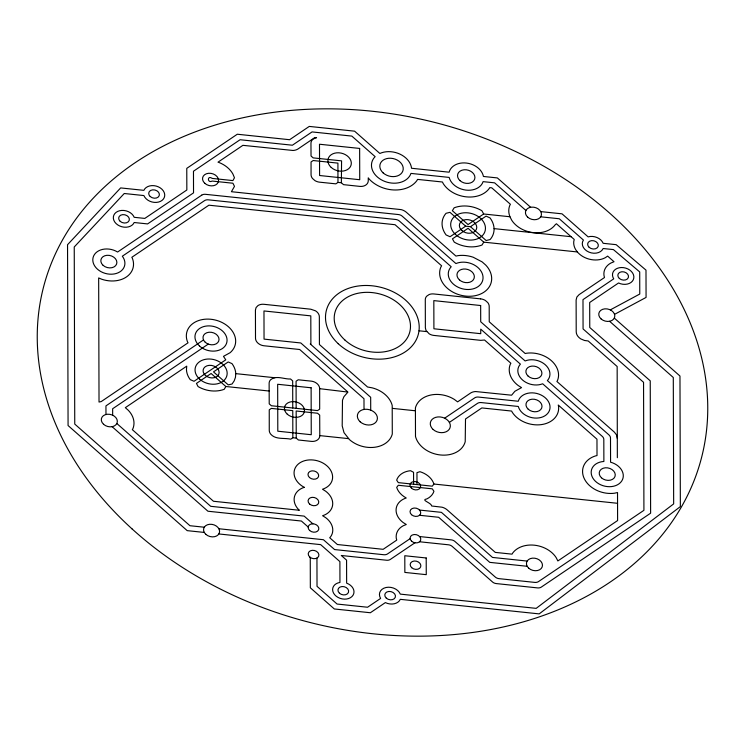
<?xml version="1.0" encoding="UTF-8"?>
<svg xmlns="http://www.w3.org/2000/svg" width="745" height="745" viewBox="0 0 745 745"><rect width="100%" height="100%" fill="white"/><g stroke="black" fill="none" stroke-linecap="round" stroke-linejoin="round"><path stroke-width="1.12" d="M235.765 373.636L235.448 377.361L234.191 380.872L232.049 384.02L228.24 384.867L213.508 371.876L228.175 361.958L231.984 363.607A24.957 18.923 14.6 0 1 235.765 373.636L274.784 377.734M304.249 487.323A19.556 14.825 14.6 0 1 298.41 463.93A19.556 14.825 14.6 0 1 328.21 467.059A19.556 14.825 14.6 0 1 322.501 489.232L325.621 491.179A19.547 14.816 14.6 0 1 322.585 515.726L325.695 517.673A19.556 14.825 14.6 0 1 330.529 536.884L329.709 537.75L337.383 544.521L383.144 549.316L396.75 540.116L396.256 538.169A19.566 14.835 14.6 0 1 403.175 525.793L406.286 524.499L403.166 522.552A19.556 14.825 14.6 0 1 406.239 497.995L403.892 496.543A19.463 14.76 14.6 0 1 396.685 487.407L398.314 485.265L432.296 488.832L433.935 491.318A19.463 14.76 14.6 0 1 426.773 498.945C420.264 500.072 431.485 502.735 431.653 505.995L441.99 507.196A10.365 7.85 14.6 0 1 447.224 509.925L495.304 552.399L512.057 554.15L512.662 553.079A25.013 18.96 14.6 0 1 534.389 545.191A25.013 18.96 14.6 0 1 556.18 557.642L557.856 560.948L617.605 520.55L617.521 492.547L614.457 493.218A25.013 18.96 14.6 0 1 584.462 479.035A25.013 18.96 14.6 0 1 595.562 455.893L597.015 455.567L596.968 439.196L558.256 405.038L558.536 406.165A25.013 18.96 14.6 0 1 541.205 424.631A25.013 18.96 14.6 0 1 512.253 412.264L511.647 411.063L481.847 407.934L465.513 418.979L465.215 441.673A25.693 19.482 14.6 0 1 440.397 454.971A25.693 19.482 14.6 0 1 415.496 436.468L415.412 407.897A25.693 19.482 14.6 0 1 454.31 399.404L457.616 401.862L470.374 393.174A10.365 7.86 14.6 0 1 475.599 391.544L511.601 395.204L514.879 391.274L521.537 387.624L518.287 385.584A25.013 18.96 14.6 0 1 510.269 364.305L510.865 363.234L484.557 340.018L480.758 340.344L433.925 335.427A8.651 6.556 14.6 0 1 429.185 333.816L426.028 330.491L425.367 327.884L425.293 299.723A8.67 6.575 14.6 0 1 426.717 296.175L429.064 294.582A8.651 6.556 14.6 0 1 433.804 293.958L480.637 298.875M617.298 438.433L616.562 434.922L614.336 432.109L556.915 381.496L557.521 380.425A25.023 18.97 14.6 0 0 552.93 362.163A25.013 18.96 14.6 0 0 526.668 353.214L525.216 353.53L489.242 321.784L489.195 306.419A8.67 6.575 14.6 0 0 487.752 302.572L485.386 300.496A8.651 6.556 14.6 0 0 480.637 298.875M225.847 386.497L224.245 389.29A25.023 18.97 14.6 0 1 198.058 386.553L196.447 383.414L211.105 373.496L225.847 386.497L269.159 391.032L269.224 403.865L271.357 405.746L317.556 410.588L319.679 409.154L319.661 388.676A8.689 6.584 14.6 0 0 317.147 383.703L315.843 382.744A8.642 6.556 14.6 0 0 311.103 381.123L298.196 379.801L296.072 381.235L296.156 408.344M483.756 242.144L481.996 245.031A26.373 19.994 14.6 0 1 454.236 242.116L452.457 238.856L468.074 228.296L483.756 242.144L577.44 251.959L578.101 252.797A19.566 14.835 14.6 0 0 605.257 257.723L607.65 256.112L614.02 261.728L610.891 263.032A19.566 14.835 14.6 0 0 603.971 275.399L604.502 277.522L579.098 294.647L576.891 297.004L576.118 299.965L576.211 331.795A10.365 7.86 14.6 0 0 580.774 338.891L584.462 340.465L588.215 340.977L617.158 366.512L617.354 457.7M617.558 503.294L433.916 484.036L432.286 486.178L398.305 482.62L396.666 480.134A19.463 14.76 14.6 0 1 410.588 470.719L413.559 472.293L413.596 484.222M337.969 182.413L335.855 183.847L319.605 182.171A8.651 6.556 14.6 0 1 314.856 180.551L312.5 178.474A8.651 6.556 14.6 0 1 311.056 174.619L311.056 161.963L313.17 160.529L337.913 163.127L337.969 182.413L341.368 182.767L343.501 184.648L359.751 186.38A8.661 6.565 14.6 0 0 365.776 185.067A8.67 6.575 14.6 0 0 368.272 180.625L368.254 177.859L369.38 179.294A29.102 22.061 14.6 0 0 416.874 180.625L417.563 179.396L442.428 182.004L443.303 183.726A26.373 19.994 14.6 0 0 466.277 196.857A26.373 19.994 14.6 0 0 489.195 188.541L489.707 187.628L491.775 187.842L510.409 204.288L509.804 205.359A25.004 18.951 14.6 0 0 509.85 216.534L511.703 220.203A25.004 18.951 14.6 0 0 531.073 232.3A25.069 19.007 14.6 0 0 540.646 232.57A25.004 18.951 14.6 0 0 555.211 224.767L556.431 223.751L574.255 239.48L573.78 241.333A19.566 14.835 14.6 0 0 575.987 250.124L577.44 251.959M203.506 339.925L105.948 405.885L105.976 414.49M208.265 344.097L112.644 408.744L112.663 415.207M465.662 226.173L450.045 236.733L446.097 234.945A26.373 19.994 14.6 0 1 446.05 213.303L449.971 212.334L465.662 226.173L470.467 226.676L486.15 240.523L490.098 239.555A26.373 19.994 14.6 0 0 490.033 217.922L486.085 216.125L470.467 226.676M483.673 213.992L468.056 224.552L452.373 210.714L454.133 207.818A26.373 19.994 14.6 0 1 481.903 210.742L483.673 213.992L509.953 216.748M292.841 437.753L290.718 439.178C284.255 437.669 275.603 439.876 270.714 434.158A8.651 6.556 14.6 0 1 269.262 430.312L269.243 409.825L271.366 408.4L292.766 410.644L292.841 437.753L296.24 438.107L298.373 439.988L311.27 441.366A8.661 6.565 14.6 0 0 317.305 440.053A8.689 6.584 14.6 0 0 319.791 435.611L319.689 415.114L317.566 413.242L296.165 410.998L296.24 438.107M444.644 418.196L474.667 397.895A5.429 4.116 14.6 0 1 478.448 397.066L518.269 401.248A16.278 12.339 14.6 0 1 542.919 396.033A16.278 12.339 14.6 0 1 543.021 416.781A16.278 12.339 14.6 0 1 518.296 406.463L481.233 402.57A5.429 4.116 14.6 0 0 477.452 403.399L449.375 422.387M410.141 538.644L387.568 553.898A5.429 4.116 14.6 0 1 383.787 554.727L334.598 549.568L323.423 539.715L218.862 528.745M414.918 542.798L390.352 559.411A5.429 4.116 14.6 0 1 386.571 560.231L341.303 555.491L346.574 560.138L346.639 583.158A10.849 8.232 14.6 0 1 351.957 596.559A10.849 8.232 14.6 0 1 334.654 594.715A10.849 8.232 14.6 0 1 339.953 582.45L339.897 561.6L320.667 544.632L218.853 533.96M610.304 309.883L639.769 294.042L639.713 271.934L613.414 249.594L603.152 248.513A10.849 8.232 14.6 0 1 588.895 252.099A10.849 8.232 14.6 0 1 583.419 240.058L559.271 218.751L540.73 216.814M614.541 314.362L646.073 297.423L645.99 270.128L616.171 244.667L603.152 243.298A10.849 8.232 14.6 0 0 588.131 236.873L562.028 213.834L540.74 211.599M494.075 228.622L571.108 236.705M418.997 330.789L426.736 331.599M319.661 388.676L347.952 392.075L343.92 396.694L342.486 400.251L342.197 425.889L344.022 432.677L349.535 439.662A25.693 19.482 14.6 0 0 374.828 447.242A25.693 19.482 14.6 0 0 392.289 434.028L392.205 405.466A25.693 19.482 14.6 0 0 372.239 387.856L367.546 387L319.419 344.544L319.344 316.765A8.651 6.565 14.6 0 0 315.535 310.833L310.786 309.212L263.944 304.305A8.661 6.565 14.6 0 0 257.919 305.618L256.075 307.583L255.433 310.06L255.507 338.221A8.689 6.584 14.6 0 0 258.021 343.194L259.325 344.153A8.605 6.519 14.6 0 0 264.065 345.773L299.704 349.507L347.394 391.581M392.578 408.39L415.058 410.746M319.791 435.611L348.548 438.628M419.565 510.064L441.422 512.355L492.51 557.437L527.125 561.069M419.537 515.279L438.665 517.281L489.754 562.363L527.171 566.284M419.649 536.558L451.172 539.864A5.429 4.116 14.6 0 1 454.962 541.485L495.248 577.03A5.429 4.116 14.6 0 0 499.038 578.651L534.761 582.394A5.429 4.116 14.6 0 0 538.542 581.566L643.922 510.325L643.55 382.297L583.074 328.936L582.99 299.63L613.722 278.853A10.849 8.232 14.6 0 1 621.283 267.529A10.849 8.232 14.6 0 1 633.781 278.192A10.849 8.232 14.6 0 1 618.555 282.979L589.686 302.489L589.761 327.483L650.236 380.835L650.618 513.184L541.326 587.079A5.429 4.116 14.6 0 1 537.545 587.898L496.282 583.577A5.429 4.116 14.6 0 1 492.492 581.957L452.206 546.411A5.429 4.116 14.6 0 0 448.416 544.791L419.612 541.773M204.27 527.218L189.956 525.719L74.751 424.073L74.239 246.977L124.257 193.504L143.887 195.562A10.849 8.232 14.6 0 0 160.38 201.411A10.849 8.232 14.6 0 0 160.315 187.926A10.849 8.232 14.6 0 0 143.869 190.347L120.653 187.917L67.544 244.705L68.074 425.535L187.2 530.645L204.288 532.433M530.617 207.259L497.362 177.925L483.43 176.463A17.638 13.373 14.6 0 0 466.612 163.071A17.638 13.373 14.6 0 0 449.142 172.197L411.538 168.258A20.348 15.431 14.6 0 0 399.963 154.131A20.348 15.431 14.6 0 0 379.857 153.461L354.592 131.167L309.268 126.417L289.6 139.715L237.292 134.23L186.772 168.361L186.837 190.003L144.809 218.415L134.193 217.307A10.849 8.232 14.6 0 0 117.719 211.403A10.849 8.232 14.6 0 0 117.71 224.888A10.849 8.232 14.6 0 0 134.184 222.513L147.594 223.919L193.532 192.862L193.476 171.22L240.076 139.734L292.385 145.219L312.053 131.921L351.836 136.093L375.135 156.655A20.348 15.431 14.6 0 0 383.088 180.709A20.348 15.431 14.6 0 0 410.961 173.408L449.161 177.422A17.638 13.373 14.6 0 0 465.821 190.087A17.638 13.373 14.6 0 0 483.105 181.64L494.606 182.842L525.896 210.453M614.308 318.096L679.971 376.029L680.353 506.609L539.175 613.889L400.298 599.334A10.849 8.232 14.6 0 1 385.361 602.593L370.358 612.744L334.319 608.963L310.339 587.786L310.255 557.428M609.587 321.281L673.294 377.492L673.657 503.899L536.186 608.367L400.307 594.119A10.849 8.232 14.6 0 0 386.012 587.498A10.849 8.232 14.6 0 0 380.602 598.421L367.564 607.24L337.075 604.037L317.025 586.334L316.942 558.098M312.881 523.81L304.156 516.108L210.695 506.311L116.844 423.505M308.169 527.004L301.399 521.034L207.939 511.228L112.123 426.699M269.159 391.032L269.131 383.377A8.651 6.556 14.6 0 1 270.556 379.829C276.078 374.931 284.208 379.391 290.55 379L292.673 380.881L292.757 407.99M416.995 484.576L416.958 472.647L419.929 471.697A19.463 14.76 14.6 0 1 433.916 484.036M370.712 410.113L370.675 397.281L310.265 343.966L310.888 344.032L310.805 315.871L263.972 310.954L264.047 339.115L300.803 342.97L363.988 398.733L364.016 409.415M341.368 182.767L341.573 160.864L313.17 157.884L311.038 156.003L310.963 143.338A8.661 6.565 14.6 0 1 313.449 138.896L316.56 137.695L314.874 137.518L298.205 148.842A10.337 7.832 14.6 0 1 292.981 150.471L242.907 145.331L218.006 162.168L219.207 162.578A24.902 18.886 14.6 0 1 232.924 174.06L234.461 177.776L232.915 180.588L212.241 178.418C207.054 174.684 207.231 183.736 212.25 181.063L232.924 183.233L234.489 186.362L231.425 191.707L401.201 209.624A10.355 7.85 14.6 0 1 406.444 212.353L455.959 256.094L458.054 255.628A26.438 20.05 14.6 0 1 473.159 257.211L482.117 261.886L485.731 265.071A26.373 19.994 14.6 0 1 470.793 296.249A26.373 19.994 14.6 0 1 440.751 267.334L441.608 265.788L395.046 224.711L208.889 205.192L131.837 257.286L132.452 258.478A25.023 18.97 14.6 0 1 116.071 280.744A25.069 19.007 14.6 0 1 101.748 279.245L98.666 277.932L99.029 402.049L101.246 401.564L188.029 342.821L187.414 341.62A25.069 19.007 14.6 0 1 187.377 330.445A25.013 18.96 14.6 0 1 222.587 322.762A24.93 18.895 14.6 0 1 232.738 331.73A25.013 18.96 14.6 0 1 230.112 352.702L223.472 356.361L225.763 359.835L194.035 381.282L190.217 379.633A25.069 19.007 14.6 0 1 186.446 369.604L186.744 366.149L125.328 407.664L128.354 410.337A25.013 18.97 14.6 0 1 132.945 428.599L132.34 429.669L213.48 501.264L299.397 510.269L298.522 509.496A19.547 14.816 14.6 0 1 304.258 487.332M201.718 195.153L117.598 252.024A16.278 12.339 14.6 0 0 93.088 257.528A16.278 12.339 14.6 0 0 111.918 274.197A16.278 12.339 14.6 0 0 122.329 256.215L204.502 200.656A5.429 4.116 14.6 0 1 208.283 199.828L395.66 219.477A5.429 4.116 14.6 0 1 399.45 221.097L451.2 266.757A17.638 13.373 14.6 0 0 462.291 288.771A17.638 13.373 14.6 0 0 482.704 274.961A17.638 13.373 14.6 0 0 455.921 263.562L402.207 216.171A5.429 4.116 14.6 0 0 398.417 214.551L205.499 194.324A5.429 4.116 14.6 0 0 201.718 195.153M359.639 148.441L319.493 144.232L319.586 175.513L359.733 179.722L359.639 148.441M480.655 305.524L433.823 300.617L433.907 328.778L480.739 333.685L480.73 329.141L520.401 364.137A16.278 12.339 14.6 0 0 522.562 380.024A16.278 12.339 14.6 0 0 542.658 383.777L602.239 436.346A5.429 4.116 14.6 0 1 603.813 439.466L603.878 461.472A16.278 12.339 14.6 0 0 593.933 479.659A16.278 12.339 14.6 0 0 620.557 482.481A16.278 12.339 14.6 0 0 610.574 462.189L610.5 438.004A5.429 4.116 14.6 0 0 608.926 434.894L547.379 380.593A16.278 12.339 14.6 0 0 545.219 364.705A16.278 12.339 14.6 0 0 525.123 360.953L480.711 321.765L480.655 305.524M311.121 387.782L277.662 384.271L277.801 431.206L311.252 434.717L311.121 387.782M426.205 557.977L404.796 555.733L404.852 572.421L426.261 574.665L426.205 557.977M344.991 340.111A38.666 29.306 14.6 0 0 409.042 334.347A38.666 29.306 14.6 0 0 363.029 292.515A38.666 29.306 14.6 0 0 344.991 340.111M455.586 234.535A17.638 13.373 14.6 0 0 484.799 231.909A17.638 13.373 14.6 0 0 463.809 212.828A17.638 13.373 14.6 0 0 455.586 234.535M199.585 379.112A16.278 12.339 14.6 0 0 226.555 376.681A16.278 12.339 14.6 0 0 207.175 359.071A16.278 12.339 14.6 0 0 199.585 379.112M199.492 345.997A16.278 12.339 14.6 0 0 226.452 343.575A16.278 12.339 14.6 0 0 207.082 325.956A16.278 12.339 14.6 0 0 199.492 345.997M338.23 343.706A47.503 36.011 14.6 0 0 417.228 337.625A47.503 36.011 14.6 0 0 361.614 285.642A47.503 36.011 14.6 0 0 338.23 343.706M459.982 180.635A8.819 6.686 14.6 0 0 474.593 179.322A8.819 6.686 14.6 0 0 464.098 169.776A8.819 6.686 14.6 0 0 459.982 180.635M331.208 167.439A11.873 8.996 14.6 0 0 350.876 165.669A11.873 8.996 14.6 0 0 336.749 152.827A11.873 8.996 14.6 0 0 331.208 167.439M383.135 172.887A11.873 8.996 14.6 0 0 402.794 171.117A11.873 8.996 14.6 0 0 388.667 158.275A11.873 8.996 14.6 0 0 383.135 172.887M461.826 230.484A8.819 6.686 14.6 0 0 476.428 229.171A8.819 6.686 14.6 0 0 465.932 219.626A8.819 6.686 14.6 0 0 461.826 230.484M459.423 279.887A8.819 6.686 14.6 0 0 474.025 278.574A8.819 6.686 14.6 0 0 463.53 269.029A8.819 6.686 14.6 0 0 459.423 279.887M287.263 414.173A10.179 7.711 14.6 0 0 304.109 412.656A10.179 7.711 14.6 0 0 292.003 401.648A10.179 7.711 14.6 0 0 287.263 414.173M360.189 421.819A10.179 7.711 14.6 0 0 377.035 420.301A10.179 7.711 14.6 0 0 364.929 409.294A10.179 7.711 14.6 0 0 360.189 421.819M433.115 429.465A10.179 7.711 14.6 0 0 449.971 427.947A10.179 7.711 14.6 0 0 437.855 416.939A10.179 7.711 14.6 0 0 433.115 429.465M386.292 598.133A5.429 4.116 14.6 0 0 395.278 597.322A5.429 4.116 14.6 0 0 388.825 591.456A5.429 4.116 14.6 0 0 386.292 598.133M339.459 593.225A5.429 4.116 14.6 0 0 348.446 592.415A5.429 4.116 14.6 0 0 341.992 586.538A5.429 4.116 14.6 0 0 339.459 593.225M150.201 196.512A5.429 4.116 14.6 0 0 159.197 195.702A5.429 4.116 14.6 0 0 152.734 189.835A5.429 4.116 14.6 0 0 150.201 196.512M120.178 221.321A5.429 4.116 14.6 0 0 129.174 220.511A5.429 4.116 14.6 0 0 122.711 214.635A5.429 4.116 14.6 0 0 120.178 221.321M205.806 534.314A8.139 6.174 14.6 0 0 219.291 533.103A8.139 6.174 14.6 0 0 209.596 524.294A8.139 6.174 14.6 0 0 205.806 534.314M205.341 375.368A8.139 6.174 14.6 0 0 218.825 374.158A8.139 6.174 14.6 0 0 209.14 365.348A8.139 6.174 14.6 0 0 205.341 375.368M589.146 247.321A5.429 4.116 14.6 0 0 598.133 246.511A5.429 4.116 14.6 0 0 591.679 240.635A5.429 4.116 14.6 0 0 589.146 247.321M619.328 278.434A5.429 4.116 14.6 0 0 628.314 277.634A5.429 4.116 14.6 0 0 621.861 271.757A5.429 4.116 14.6 0 0 619.328 278.434M528.224 409.219A8.139 6.174 14.6 0 0 541.708 408.009A8.139 6.174 14.6 0 0 532.023 399.199A8.139 6.174 14.6 0 0 528.224 409.219M528.689 568.165A8.139 6.174 14.6 0 0 542.174 566.954A8.139 6.174 14.6 0 0 532.479 558.145A8.139 6.174 14.6 0 0 528.689 568.165M528.13 376.104A8.139 6.174 14.6 0 0 541.615 374.893A8.139 6.174 14.6 0 0 531.93 366.093A8.139 6.174 14.6 0 0 528.13 376.104M527.674 217.158A8.139 6.174 14.6 0 0 541.159 215.948A8.139 6.174 14.6 0 0 531.474 207.147A8.139 6.174 14.6 0 0 527.674 217.158M601.019 318.869A8.139 6.174 14.6 0 0 614.504 317.659A8.139 6.174 14.6 0 0 604.819 308.849A8.139 6.174 14.6 0 0 601.019 318.869M601.476 477.815A8.139 6.174 14.6 0 0 614.96 476.595A8.139 6.174 14.6 0 0 605.275 467.795A8.139 6.174 14.6 0 0 601.476 477.815M103.089 265.332A8.139 6.174 14.6 0 0 116.574 264.121A8.139 6.174 14.6 0 0 106.889 255.312A8.139 6.174 14.6 0 0 103.089 265.332M103.555 424.278A8.139 6.174 14.6 0 0 117.04 423.067A8.139 6.174 14.6 0 0 107.345 414.257A8.139 6.174 14.6 0 0 103.555 424.278M204.791 183.307A8.139 6.174 14.6 0 0 218.276 182.097A8.139 6.174 14.6 0 0 208.581 173.287A8.139 6.174 14.6 0 0 204.791 183.307M205.248 342.253A8.139 6.174 14.6 0 0 218.732 341.042A8.139 6.174 14.6 0 0 209.047 332.233A8.139 6.174 14.6 0 0 205.248 342.253M411.687 567.69A5.429 4.116 14.6 0 0 420.674 566.88A5.429 4.116 14.6 0 0 414.22 561.013A5.429 4.116 14.6 0 0 411.687 567.69M309.492 477.526A5.429 4.116 14.6 0 0 318.488 476.716A5.429 4.116 14.6 0 0 312.025 470.849A5.429 4.116 14.6 0 0 309.492 477.526M411.613 541.205A5.429 4.116 14.6 0 0 420.599 540.395A5.429 4.116 14.6 0 0 414.146 534.519A5.429 4.116 14.6 0 0 411.613 541.205M309.575 504.02A5.429 4.116 14.6 0 0 318.562 503.21A5.429 4.116 14.6 0 0 312.099 497.343A5.429 4.116 14.6 0 0 309.575 504.02M411.538 514.711A5.429 4.116 14.6 0 0 420.525 513.901A5.429 4.116 14.6 0 0 414.062 508.034A5.429 4.116 14.6 0 0 411.538 514.711M309.65 530.505A5.429 4.116 14.6 0 0 318.637 529.704A5.429 4.116 14.6 0 0 312.183 523.828A5.429 4.116 14.6 0 0 309.65 530.505M411.464 488.217A5.429 4.116 14.6 0 0 420.45 487.407A5.429 4.116 14.6 0 0 413.987 481.54A5.429 4.116 14.6 0 0 411.464 488.217M309.724 556.999A5.429 4.116 14.6 0 0 318.711 556.189A5.429 4.116 14.6 0 0 312.257 550.322A5.429 4.116 14.6 0 0 309.724 556.999M131.986 528.838A339.878 257.668 14.6 0 0 695.02 478.197A339.878 257.668 14.6 0 0 290.503 110.465A339.878 257.668 14.6 0 0 131.986 528.838"/></g></svg>
